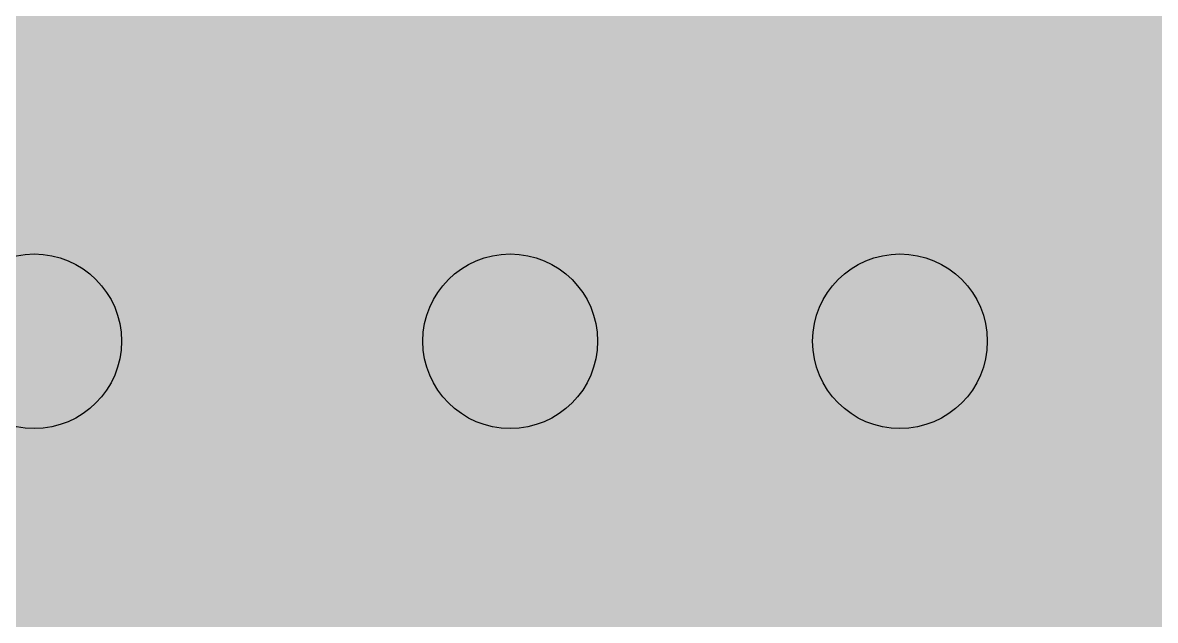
# Model space of a CAD drawing. Extents: x 0 to 1.5, y 0 to 3.74.
# Drawn here: x 0.4746 to 0.8934, y 0.7067 to 0.9278 of the extents above; entities that cross this region are included whole.
import ezdxf

# ---------------------------------------------------------------- set-up
doc = ezdxf.new("R2010")
doc.units = 0
for name, color, linetype in [('Bottom', 6, 'CONTINUOUS'), ('Bottom_Mask', 10, 'CONTINUOUS'), ('Drill_Bottom', 8, 'CONTINUOUS'), ('Drill_Top', 7, 'CONTINUOUS'), ('Edge_Bottom', 17, 'CONTINUOUS'), ('Edge_Top', 16, 'CONTINUOUS'), ('Top', 5, 'CONTINUOUS'), ('Top_Mask', 3, 'CONTINUOUS'), ('Top_Silk', 2, 'CONTINUOUS')]:
    doc.layers.add(name, color=color, linetype=linetype)

msp = doc.modelspace()

# ---------------------------------------------------------------- linework, layer by layer
at = {"layer": 'Bottom', "linetype": 'CONTINUOUS', "const_width": 0.025}
for points in [[(0.582, 0.918), (0.5123, 0.9969)], [(0.5348, 0.9417), (0.5749, 0.899)], [(0.5416, 0.9371), (0.5625, 0.9371)], [(0.5865, 0.9144), (0.582, 0.918)], [(0.5749, 0.899), (0.5865, 0.9144)], [(0.5105, 0.9105), (0.3021, 0.9111)], [(0.5495, 0.8691), (0.5105, 0.9105)], [(0.565, 0.9122), (0.5823, 0.9122)], [(0.6292, 0.9065), (0.5996, 0.8669)], [(1.2814, 0.9065), (0.6292, 0.9065)], [(0.2515, 0.8866), (0.5305, 0.8866)], [(0.6131, 0.8816), (1.3014, 0.8816)], [(0.5495, 0.7705), (0.5495, 0.8691)], [(0.5995, 0.8669), (0.6005, 0.7526)], [(0.2289, 0.8618), (0.547, 0.8618)], [(0.6021, 0.8568), (1.319, 0.8568)], [(0.222, 0.8369), (0.547, 0.8369)], [(0.6023, 0.8319), (1.319, 0.8319)], [(0.222, 0.812), (0.547, 0.812)], [(0.6025, 0.807), (1.319, 0.807)], [(0.222, 0.7872), (0.547, 0.7872)], [(0.6027, 0.7822), (1.319, 0.7822)], [(0.5497, 0.7556), (0.5495, 0.7705)], [(0.222, 0.7623), (0.547, 0.7623)], [(0.5511, 0.7519), (0.5497, 0.7556)], [(0.6029, 0.7573), (1.3083, 0.7573)], [(0.646, 0.63), (0.5511, 0.7519)], [(0.6005, 0.7526), (0.6298, 0.7175)], [(0.222, 0.7374), (0.5597, 0.7374)], [(0.6198, 0.7324), (1.2955, 0.7324)], [(0.6298, 0.7175), (1.2914, 0.7195)], [(0.2219, 0.7125), (0.5791, 0.7125)]]:
    msp.add_lwpolyline(points, dxfattribs=at)
at = {"layer": 'Bottom', "linetype": 'CONTINUOUS'}
for points, const_width in [([(0.5757, 0.918, 1), (0.5882, 0.918, 1), (0.5757, 0.918, 1)], 0.0125), ([(0.5757, 0.918, 1), (0.5882, 0.918, 1), (0.5757, 0.918, 1)], 0.0125), ([(0.5802, 0.9144, 1), (0.5927, 0.9144, 1), (0.5802, 0.9144, 1)], 0.0125), ([(0.5802, 0.9144, 1), (0.5927, 0.9144, 1), (0.5802, 0.9144, 1)], 0.0125), ([(0.5043, 0.9105, 1), (0.5168, 0.9105, 1), (0.5043, 0.9105, 1)], 0.0125), ([(0.5043, 0.9105, 1), (0.5168, 0.9105, 1), (0.5043, 0.9105, 1)], 0.0125), ([(0.623, 0.9065, 1), (0.6355, 0.9065, 1), (0.623, 0.9065, 1)], 0.0125), ([(0.623, 0.9065, 1), (0.6355, 0.9065, 1), (0.623, 0.9065, 1)], 0.0125), ([(0.5686, 0.899, 1), (0.5811, 0.899, 1), (0.5686, 0.899, 1)], 0.0125), ([(0.5686, 0.899, 1), (0.5811, 0.899, 1), (0.5686, 0.899, 1)], 0.0125), ([(0.5433, 0.8691, 1), (0.5557, 0.8691, 1), (0.5433, 0.8691, 1)], 0.0125), ([(0.5433, 0.8691, 1), (0.5557, 0.8691, 1), (0.5433, 0.8691, 1)], 0.0125), ([(0.5933, 0.8669, 1), (0.6058, 0.8669, 1), (0.5933, 0.8669, 1)], 0.0125), ([(0.5933, 0.8669, 1), (0.6058, 0.8669, 1), (0.5933, 0.8669, 1)], 0.0125), ([(0.5035, 0.81, 1), (0.4543, 0.81, 1), (0.5035, 0.81, 1)], 0.0492), ([(0.6795, 0.81, 1), (0.6303, 0.81, 1), (0.6795, 0.81, 1)], 0.0492), ([(0.8236, 0.81, 1), (0.7744, 0.81, 1), (0.8236, 0.81, 1)], 0.0492), ([(0.5433, 0.7705, 1), (0.5557, 0.7705, 1), (0.5433, 0.7705, 1)], 0.0125), ([(0.5433, 0.7705, 1), (0.5557, 0.7705, 1), (0.5433, 0.7705, 1)], 0.0125), ([(0.5435, 0.7556, 1), (0.556, 0.7556, 1), (0.5435, 0.7556, 1)], 0.0125), ([(0.5435, 0.7556, 1), (0.556, 0.7556, 1), (0.5435, 0.7556, 1)], 0.0125), ([(0.5448, 0.7519, 1), (0.5573, 0.7519, 1), (0.5448, 0.7519, 1)], 0.0125), ([(0.5448, 0.7519, 1), (0.5573, 0.7519, 1), (0.5448, 0.7519, 1)], 0.0125), ([(0.5942, 0.7526, 1), (0.6067, 0.7526, 1), (0.5942, 0.7526, 1)], 0.0125), ([(0.5942, 0.7526, 1), (0.6067, 0.7526, 1), (0.5942, 0.7526, 1)], 0.0125), ([(0.6236, 0.7175, 1), (0.6361, 0.7175, 1), (0.6236, 0.7175, 1)], 0.0125), ([(0.6236, 0.7175, 1), (0.6361, 0.7175, 1), (0.6236, 0.7175, 1)], 0.0125)]:
    msp.add_lwpolyline(points, format="xyb", dxfattribs=dict(at, const_width=const_width))
at = {"layer": 'Bottom_Mask', "linetype": 'CONTINUOUS', "const_width": 0.0532}
for points in [[(0.5055, 0.81, 1), (0.4523, 0.81, 1), (0.5055, 0.81, 1)], [(0.4523, 0.81, 1), (0.5055, 0.81, 1), (0.4523, 0.81, 1)], [(0.6815, 0.81, 1), (0.6283, 0.81, 1), (0.6815, 0.81, 1)], [(0.6283, 0.81, 1), (0.6815, 0.81, 1), (0.6283, 0.81, 1)], [(0.8256, 0.81, 1), (0.7724, 0.81, 1), (0.8256, 0.81, 1)], [(0.7724, 0.81, 1), (0.8256, 0.81, 1), (0.7724, 0.81, 1)]]:
    msp.add_lwpolyline(points, format="xyb", dxfattribs=at)
at = {"layer": 'Drill_Bottom'}
for centre in [(0.4789, 0.81), (0.6549, 0.81), (0.799, 0.81)]:
    msp.add_circle(centre, 0.0323, dxfattribs=at)
at = {"layer": 'Drill_Top'}
for centre in [(0.4789, 0.81), (0.6549, 0.81), (0.799, 0.81)]:
    msp.add_circle(centre, 0.0323, dxfattribs=at)
at = {"layer": 'Edge_Bottom', "linetype": 'CONTINUOUS', "const_width": 0.008}
for points in [[(0.4665, 0.8617), (0.4747, 0.863), (0.4831, 0.863), (0.4913, 0.8617), (0.4993, 0.8592), (0.5067, 0.8554), (0.5135, 0.8505), (0.5194, 0.8446), (0.5243, 0.8378), (0.5281, 0.8304), (0.5307, 0.8224), (0.532, 0.8142), (0.532, 0.8058)], [(0.708, 0.8058), (0.7066, 0.7976), (0.7041, 0.7896), (0.7003, 0.7822), (0.6954, 0.7754), (0.6895, 0.7695), (0.6827, 0.7646), (0.6753, 0.7608), (0.6673, 0.7583), (0.6591, 0.757), (0.6507, 0.757), (0.6425, 0.7583), (0.6345, 0.7608), (0.6271, 0.7646), (0.6203, 0.7695), (0.6144, 0.7754), (0.6095, 0.7822), (0.6057, 0.7896), (0.6032, 0.7976), (0.6019, 0.8058), (0.6019, 0.8142), (0.6032, 0.8224), (0.6057, 0.8304), (0.6095, 0.8378), (0.6144, 0.8446), (0.6203, 0.8505), (0.6271, 0.8554), (0.6345, 0.8592), (0.6425, 0.8617), (0.6507, 0.863), (0.6591, 0.863), (0.6673, 0.8617), (0.6753, 0.8592), (0.6827, 0.8554), (0.6895, 0.8505), (0.6954, 0.8446), (0.7003, 0.8378), (0.7041, 0.8304), (0.7066, 0.8224), (0.708, 0.8142), (0.708, 0.8058)], [(0.852, 0.8058), (0.8507, 0.7976), (0.8482, 0.7896), (0.8444, 0.7822), (0.8395, 0.7754), (0.8336, 0.7695), (0.8268, 0.7646), (0.8194, 0.7608), (0.8114, 0.7583), (0.8032, 0.757), (0.7948, 0.757), (0.7866, 0.7583), (0.7786, 0.7608), (0.7712, 0.7646), (0.7644, 0.7695), (0.7585, 0.7754), (0.7536, 0.7822), (0.7498, 0.7896), (0.7473, 0.7976), (0.746, 0.8058), (0.746, 0.8142), (0.7473, 0.8224), (0.7498, 0.8304), (0.7536, 0.8378), (0.7585, 0.8446), (0.7644, 0.8505), (0.7712, 0.8554), (0.7786, 0.8592), (0.7866, 0.8617), (0.7948, 0.863), (0.8032, 0.863), (0.8114, 0.8617), (0.8194, 0.8592), (0.8268, 0.8554), (0.8336, 0.8505), (0.8395, 0.8446), (0.8444, 0.8378), (0.8482, 0.8304), (0.8507, 0.8224), (0.852, 0.8142), (0.852, 0.8058)], [(0.532, 0.8058), (0.5307, 0.7976), (0.5281, 0.7896), (0.5243, 0.7822), (0.5194, 0.7754), (0.5135, 0.7695), (0.5067, 0.7646), (0.4993, 0.7608), (0.4913, 0.7583), (0.4831, 0.757), (0.4747, 0.757), (0.4665, 0.7583)]]:
    msp.add_lwpolyline(points, dxfattribs=at)
at = {"layer": 'Edge_Top', "linetype": 'CONTINUOUS', "const_width": 0.008}
for points in [[(0.4665, 0.8617), (0.4747, 0.863), (0.4831, 0.863), (0.4913, 0.8617), (0.4993, 0.8592), (0.5067, 0.8554), (0.5135, 0.8505), (0.5194, 0.8446), (0.5243, 0.8378), (0.5281, 0.8304), (0.5307, 0.8224), (0.532, 0.8142), (0.532, 0.8058)], [(0.708, 0.8058), (0.7066, 0.7976), (0.7041, 0.7896), (0.7003, 0.7822), (0.6954, 0.7754), (0.6895, 0.7695), (0.6827, 0.7646), (0.6753, 0.7608), (0.6673, 0.7583), (0.6591, 0.757), (0.6507, 0.757), (0.6425, 0.7583), (0.6345, 0.7608), (0.6271, 0.7646), (0.6203, 0.7695), (0.6144, 0.7754), (0.6095, 0.7822), (0.6057, 0.7896), (0.6032, 0.7976), (0.6019, 0.8058), (0.6019, 0.8142), (0.6032, 0.8224), (0.6057, 0.8304), (0.6095, 0.8378), (0.6144, 0.8446), (0.6203, 0.8505), (0.6271, 0.8554), (0.6345, 0.8592), (0.6425, 0.8617), (0.6507, 0.863), (0.6591, 0.863), (0.6673, 0.8617), (0.6753, 0.8592), (0.6827, 0.8554), (0.6895, 0.8505), (0.6954, 0.8446), (0.7003, 0.8378), (0.7041, 0.8304), (0.7066, 0.8224), (0.708, 0.8142), (0.708, 0.8058)], [(0.852, 0.8058), (0.8507, 0.7976), (0.8482, 0.7896), (0.8444, 0.7822), (0.8395, 0.7754), (0.8336, 0.7695), (0.8268, 0.7646), (0.8194, 0.7608), (0.8114, 0.7583), (0.8032, 0.757), (0.7948, 0.757), (0.7866, 0.7583), (0.7786, 0.7608), (0.7712, 0.7646), (0.7644, 0.7695), (0.7585, 0.7754), (0.7536, 0.7822), (0.7498, 0.7896), (0.7473, 0.7976), (0.746, 0.8058), (0.746, 0.8142), (0.7473, 0.8224), (0.7498, 0.8304), (0.7536, 0.8378), (0.7585, 0.8446), (0.7644, 0.8505), (0.7712, 0.8554), (0.7786, 0.8592), (0.7866, 0.8617), (0.7948, 0.863), (0.8032, 0.863), (0.8114, 0.8617), (0.8194, 0.8592), (0.8268, 0.8554), (0.8336, 0.8505), (0.8395, 0.8446), (0.8444, 0.8378), (0.8482, 0.8304), (0.8507, 0.8224), (0.852, 0.8142), (0.852, 0.8058)], [(0.532, 0.8058), (0.5307, 0.7976), (0.5281, 0.7896), (0.5243, 0.7822), (0.5194, 0.7754), (0.5135, 0.7695), (0.5067, 0.7646), (0.4993, 0.7608), (0.4913, 0.7583), (0.4831, 0.757), (0.4747, 0.757), (0.4665, 0.7583)]]:
    msp.add_lwpolyline(points, dxfattribs=at)
at = {"layer": 'Top', "linetype": 'CONTINUOUS', "const_width": 0.025}
for points in [[(0.043, 0.9361), (1.4515, 0.9361)], [(0.043, 0.9112), (1.4515, 0.9112)], [(0.043, 0.8863), (1.4515, 0.8863)], [(0.4555, 0.882), (0.4671, 0.8848)], [(0.4671, 0.8848), (0.4789, 0.8857)], [(0.4789, 0.8857), (0.4908, 0.8848)], [(0.4908, 0.8848), (0.5023, 0.882)], [(0.6315, 0.882), (0.6431, 0.8848)], [(0.6431, 0.8848), (0.6549, 0.8857)], [(0.6549, 0.8857), (0.6667, 0.8848)], [(0.6667, 0.8848), (0.6783, 0.882)], [(0.7756, 0.882), (0.7872, 0.8848)], [(0.7872, 0.8848), (0.799, 0.8857)], [(0.799, 0.8857), (0.8108, 0.8848)], [(0.8108, 0.8848), (0.8224, 0.882)], [(0.5023, 0.882), (0.5133, 0.8775)], [(0.6205, 0.8775), (0.6315, 0.882)], [(0.6783, 0.882), (0.6893, 0.8775)], [(0.7646, 0.8775), (0.7756, 0.882)], [(0.8224, 0.882), (0.8334, 0.8775)], [(0.5133, 0.8775), (0.5234, 0.8712)], [(0.6104, 0.8712), (0.6205, 0.8775)], [(0.6893, 0.8775), (0.6994, 0.8712)], [(0.7545, 0.8712), (0.7646, 0.8775)], [(0.8334, 0.8775), (0.8435, 0.8712)], [(0.5234, 0.8712), (0.5325, 0.8635)], [(0.6014, 0.8635), (0.6104, 0.8712)], [(0.6994, 0.8712), (0.7084, 0.8635)], [(0.7455, 0.8635), (0.7545, 0.8712)], [(0.8435, 0.8712), (0.8525, 0.8635)], [(0.5325, 0.8635), (0.5402, 0.8545)], [(0.5937, 0.8545), (0.6014, 0.8635)], [(0.7084, 0.8635), (0.7162, 0.8545)], [(0.7378, 0.8545), (0.7455, 0.8635)], [(0.8525, 0.8635), (0.8602, 0.8545)], [(0.5369, 0.8615), (0.5969, 0.8615)], [(0.7129, 0.8615), (0.741, 0.8615)], [(0.857, 0.8615), (0.9249, 0.8615)], [(0.5402, 0.8545), (0.5464, 0.8444)], [(0.5875, 0.8444), (0.5937, 0.8545)], [(0.7162, 0.8545), (0.7224, 0.8444)], [(0.7315, 0.8444), (0.7378, 0.8545)], [(0.8602, 0.8545), (0.8665, 0.8444)], [(0.5464, 0.8444), (0.5509, 0.8334)], [(0.5829, 0.8334), (0.5875, 0.8444)], [(0.7224, 0.8444), (0.7269, 0.8332)], [(0.7269, 0.8332), (0.7315, 0.8444)], [(0.8665, 0.8444), (0.871, 0.8334)], [(0.5523, 0.8366), (0.5815, 0.8366)], [(0.8724, 0.8366), (0.9098, 0.8366)], [(0.5509, 0.8334), (0.5537, 0.8218)], [(0.5801, 0.8218), (0.5829, 0.8334)], [(0.871, 0.8334), (0.8738, 0.8218)], [(0.5537, 0.8218), (0.5546, 0.81)], [(0.5792, 0.81), (0.5801, 0.8218)], [(0.8738, 0.8218), (0.8747, 0.81)], [(0.5546, 0.81), (0.5544, 0.8041)], [(0.5571, 0.8117), (0.5767, 0.8117)], [(0.5801, 0.7982), (0.5792, 0.81)], [(0.8747, 0.81), (0.8745, 0.8041)], [(0.8772, 0.8117), (0.905, 0.8117)], [(0.5544, 0.8041), (0.5525, 0.7923)], [(0.8745, 0.8041), (0.8726, 0.7923)], [(0.5829, 0.7866), (0.5801, 0.7982)], [(0.5525, 0.7923), (0.5489, 0.781)], [(0.8726, 0.7923), (0.8689, 0.781)], [(0.5535, 0.7869), (0.5803, 0.7869)], [(0.5875, 0.7756), (0.5829, 0.7866)], [(0.7269, 0.7866), (0.7224, 0.7756)], [(0.7291, 0.781), (0.7269, 0.7866)], [(0.8736, 0.7869), (0.9086, 0.7869)], [(0.5489, 0.781), (0.5435, 0.7704)], [(0.7345, 0.7704), (0.7291, 0.781)], [(0.8689, 0.781), (0.8635, 0.7704)], [(0.5937, 0.7655), (0.5875, 0.7756)], [(0.7224, 0.7756), (0.7162, 0.7655)], [(0.5435, 0.7704), (0.5365, 0.7608)], [(0.7414, 0.7608), (0.7345, 0.7704)], [(0.8635, 0.7704), (0.8566, 0.7608)], [(0.6014, 0.7565), (0.5937, 0.7655)], [(0.7162, 0.7655), (0.7084, 0.7565)], [(0.5365, 0.7608), (0.5281, 0.7524)], [(0.54, 0.762), (0.5939, 0.762)], [(0.716, 0.762), (0.738, 0.762)], [(0.7498, 0.7524), (0.7414, 0.7608)], [(0.8566, 0.7608), (0.8482, 0.7524)], [(0.86, 0.762), (0.9219, 0.762)], [(0.6104, 0.7488), (0.6014, 0.7565)], [(0.7084, 0.7565), (0.6994, 0.7488)], [(0.5281, 0.7524), (0.5185, 0.7455)], [(0.7594, 0.7455), (0.7498, 0.7524)], [(0.8482, 0.7524), (0.8386, 0.7455)], [(0.6205, 0.7425), (0.6104, 0.7488)], [(0.6994, 0.7488), (0.6893, 0.7425)], [(0.5185, 0.7455), (0.5079, 0.7401)], [(0.6315, 0.738), (0.6205, 0.7425)], [(0.6893, 0.7425), (0.6783, 0.738)], [(0.77, 0.7401), (0.7594, 0.7455)], [(0.8386, 0.7455), (0.828, 0.7401)], [(0.5079, 0.7401), (0.4966, 0.7364)], [(0.6431, 0.7352), (0.6315, 0.738)], [(0.6783, 0.738), (0.6667, 0.7352)], [(0.7813, 0.7364), (0.77, 0.7401)], [(0.828, 0.7401), (0.8167, 0.7364)], [(0.473, 0.7345), (0.4612, 0.7364)], [(0.4849, 0.7345), (0.473, 0.7345)], [(0.4966, 0.7364), (0.4849, 0.7345)], [(0.5019, 0.7371), (0.6319, 0.7371)], [(0.6549, 0.7343), (0.6431, 0.7352)], [(0.6667, 0.7352), (0.6549, 0.7343)], [(0.6779, 0.7371), (0.776, 0.7371)], [(0.7931, 0.7345), (0.7813, 0.7364)], [(0.8049, 0.7345), (0.7931, 0.7345)], [(0.8167, 0.7364), (0.8049, 0.7345)], [(0.822, 0.7371), (0.9583, 0.7371)], [(0.0428, 0.7122), (1.4514, 0.7122)]]:
    msp.add_lwpolyline(points, dxfattribs=at)
at = {"layer": 'Top', "linetype": 'CONTINUOUS'}
for points, const_width in [([(0.4608, 0.8848, 1), (0.4733, 0.8848, 1), (0.4608, 0.8848, 1)], 0.0125), ([(0.4608, 0.8848, 1), (0.4733, 0.8848, 1), (0.4608, 0.8848, 1)], 0.0125), ([(0.4727, 0.8857, 1), (0.4852, 0.8857, 1), (0.4727, 0.8857, 1)], 0.0125), ([(0.4727, 0.8857, 1), (0.4852, 0.8857, 1), (0.4727, 0.8857, 1)], 0.0125), ([(0.4845, 0.8848, 1), (0.497, 0.8848, 1), (0.4845, 0.8848, 1)], 0.0125), ([(0.4845, 0.8848, 1), (0.497, 0.8848, 1), (0.4845, 0.8848, 1)], 0.0125), ([(0.6368, 0.8848, 1), (0.6493, 0.8848, 1), (0.6368, 0.8848, 1)], 0.0125), ([(0.6368, 0.8848, 1), (0.6493, 0.8848, 1), (0.6368, 0.8848, 1)], 0.0125), ([(0.6487, 0.8857, 1), (0.6612, 0.8857, 1), (0.6487, 0.8857, 1)], 0.0125), ([(0.6487, 0.8857, 1), (0.6612, 0.8857, 1), (0.6487, 0.8857, 1)], 0.0125), ([(0.6605, 0.8848, 1), (0.673, 0.8848, 1), (0.6605, 0.8848, 1)], 0.0125), ([(0.6605, 0.8848, 1), (0.673, 0.8848, 1), (0.6605, 0.8848, 1)], 0.0125), ([(0.7809, 0.8848, 1), (0.7934, 0.8848, 1), (0.7809, 0.8848, 1)], 0.0125), ([(0.7809, 0.8848, 1), (0.7934, 0.8848, 1), (0.7809, 0.8848, 1)], 0.0125), ([(0.7927, 0.8857, 1), (0.8053, 0.8857, 1), (0.7927, 0.8857, 1)], 0.0125), ([(0.7927, 0.8857, 1), (0.8053, 0.8857, 1), (0.7927, 0.8857, 1)], 0.0125), ([(0.8046, 0.8848, 1), (0.8171, 0.8848, 1), (0.8046, 0.8848, 1)], 0.0125), ([(0.8046, 0.8848, 1), (0.8171, 0.8848, 1), (0.8046, 0.8848, 1)], 0.0125), ([(0.4961, 0.882, 1), (0.5086, 0.882, 1), (0.4961, 0.882, 1)], 0.0125), ([(0.4961, 0.882, 1), (0.5086, 0.882, 1), (0.4961, 0.882, 1)], 0.0125), ([(0.6253, 0.882, 1), (0.6378, 0.882, 1), (0.6253, 0.882, 1)], 0.0125), ([(0.6253, 0.882, 1), (0.6378, 0.882, 1), (0.6253, 0.882, 1)], 0.0125), ([(0.672, 0.882, 1), (0.6845, 0.882, 1), (0.672, 0.882, 1)], 0.0125), ([(0.672, 0.882, 1), (0.6845, 0.882, 1), (0.672, 0.882, 1)], 0.0125), ([(0.7694, 0.882, 1), (0.7819, 0.882, 1), (0.7694, 0.882, 1)], 0.0125), ([(0.7694, 0.882, 1), (0.7819, 0.882, 1), (0.7694, 0.882, 1)], 0.0125), ([(0.8161, 0.882, 1), (0.8286, 0.882, 1), (0.8161, 0.882, 1)], 0.0125), ([(0.8161, 0.882, 1), (0.8286, 0.882, 1), (0.8161, 0.882, 1)], 0.0125), ([(0.507, 0.8775, 1), (0.5195, 0.8775, 1), (0.507, 0.8775, 1)], 0.0125), ([(0.507, 0.8775, 1), (0.5195, 0.8775, 1), (0.507, 0.8775, 1)], 0.0125), ([(0.6143, 0.8775, 1), (0.6268, 0.8775, 1), (0.6143, 0.8775, 1)], 0.0125), ([(0.6143, 0.8775, 1), (0.6268, 0.8775, 1), (0.6143, 0.8775, 1)], 0.0125), ([(0.683, 0.8775, 1), (0.6955, 0.8775, 1), (0.683, 0.8775, 1)], 0.0125), ([(0.683, 0.8775, 1), (0.6955, 0.8775, 1), (0.683, 0.8775, 1)], 0.0125), ([(0.7584, 0.8775, 1), (0.7709, 0.8775, 1), (0.7584, 0.8775, 1)], 0.0125), ([(0.7584, 0.8775, 1), (0.7709, 0.8775, 1), (0.7584, 0.8775, 1)], 0.0125), ([(0.8271, 0.8775, 1), (0.8396, 0.8775, 1), (0.8271, 0.8775, 1)], 0.0125), ([(0.8271, 0.8775, 1), (0.8396, 0.8775, 1), (0.8271, 0.8775, 1)], 0.0125), ([(0.5172, 0.8712, 1), (0.5297, 0.8712, 1), (0.5172, 0.8712, 1)], 0.0125), ([(0.5172, 0.8712, 1), (0.5297, 0.8712, 1), (0.5172, 0.8712, 1)], 0.0125), ([(0.6042, 0.8712, 1), (0.6167, 0.8712, 1), (0.6042, 0.8712, 1)], 0.0125), ([(0.6042, 0.8712, 1), (0.6167, 0.8712, 1), (0.6042, 0.8712, 1)], 0.0125), ([(0.6932, 0.8712, 1), (0.7057, 0.8712, 1), (0.6932, 0.8712, 1)], 0.0125), ([(0.6932, 0.8712, 1), (0.7057, 0.8712, 1), (0.6932, 0.8712, 1)], 0.0125), ([(0.7483, 0.8712, 1), (0.7608, 0.8712, 1), (0.7483, 0.8712, 1)], 0.0125), ([(0.7483, 0.8712, 1), (0.7608, 0.8712, 1), (0.7483, 0.8712, 1)], 0.0125), ([(0.8372, 0.8712, 1), (0.8497, 0.8712, 1), (0.8372, 0.8712, 1)], 0.0125), ([(0.8372, 0.8712, 1), (0.8497, 0.8712, 1), (0.8372, 0.8712, 1)], 0.0125), ([(0.5262, 0.8635, 1), (0.5387, 0.8635, 1), (0.5262, 0.8635, 1)], 0.0125), ([(0.5262, 0.8635, 1), (0.5387, 0.8635, 1), (0.5262, 0.8635, 1)], 0.0125), ([(0.5951, 0.8635, 1), (0.6076, 0.8635, 1), (0.5951, 0.8635, 1)], 0.0125), ([(0.5951, 0.8635, 1), (0.6076, 0.8635, 1), (0.5951, 0.8635, 1)], 0.0125), ([(0.7022, 0.8635, 1), (0.7147, 0.8635, 1), (0.7022, 0.8635, 1)], 0.0125), ([(0.7022, 0.8635, 1), (0.7147, 0.8635, 1), (0.7022, 0.8635, 1)], 0.0125), ([(0.7392, 0.8635, 1), (0.7517, 0.8635, 1), (0.7392, 0.8635, 1)], 0.0125), ([(0.7392, 0.8635, 1), (0.7517, 0.8635, 1), (0.7392, 0.8635, 1)], 0.0125), ([(0.8463, 0.8635, 1), (0.8588, 0.8635, 1), (0.8463, 0.8635, 1)], 0.0125), ([(0.8463, 0.8635, 1), (0.8588, 0.8635, 1), (0.8463, 0.8635, 1)], 0.0125), ([(0.5339, 0.8545, 1), (0.5464, 0.8545, 1), (0.5339, 0.8545, 1)], 0.0125), ([(0.5339, 0.8545, 1), (0.5464, 0.8545, 1), (0.5339, 0.8545, 1)], 0.0125), ([(0.5874, 0.8545, 1), (0.5999, 0.8545, 1), (0.5874, 0.8545, 1)], 0.0125), ([(0.5874, 0.8545, 1), (0.5999, 0.8545, 1), (0.5874, 0.8545, 1)], 0.0125), ([(0.7099, 0.8545, 1), (0.7224, 0.8545, 1), (0.7099, 0.8545, 1)], 0.0125), ([(0.7099, 0.8545, 1), (0.7224, 0.8545, 1), (0.7099, 0.8545, 1)], 0.0125), ([(0.7315, 0.8545, 1), (0.744, 0.8545, 1), (0.7315, 0.8545, 1)], 0.0125), ([(0.7315, 0.8545, 1), (0.744, 0.8545, 1), (0.7315, 0.8545, 1)], 0.0125), ([(0.854, 0.8545, 1), (0.8665, 0.8545, 1), (0.854, 0.8545, 1)], 0.0125), ([(0.854, 0.8545, 1), (0.8665, 0.8545, 1), (0.854, 0.8545, 1)], 0.0125), ([(0.5035, 0.81, 1), (0.4543, 0.81, 1), (0.5035, 0.81, 1)], 0.0492), ([(0.6795, 0.81, 1), (0.6303, 0.81, 1), (0.6795, 0.81, 1)], 0.0492), ([(0.8236, 0.81, 1), (0.7744, 0.81, 1), (0.8236, 0.81, 1)], 0.0492), ([(0.5401, 0.8444, 1), (0.5526, 0.8444, 1), (0.5401, 0.8444, 1)], 0.0125), ([(0.5401, 0.8444, 1), (0.5526, 0.8444, 1), (0.5401, 0.8444, 1)], 0.0125), ([(0.5812, 0.8444, 1), (0.5937, 0.8444, 1), (0.5812, 0.8444, 1)], 0.0125), ([(0.5812, 0.8444, 1), (0.5937, 0.8444, 1), (0.5812, 0.8444, 1)], 0.0125), ([(0.7161, 0.8444, 1), (0.7286, 0.8444, 1), (0.7161, 0.8444, 1)], 0.0125), ([(0.7161, 0.8444, 1), (0.7286, 0.8444, 1), (0.7161, 0.8444, 1)], 0.0125), ([(0.7253, 0.8444, 1), (0.7378, 0.8444, 1), (0.7253, 0.8444, 1)], 0.0125), ([(0.7253, 0.8444, 1), (0.7378, 0.8444, 1), (0.7253, 0.8444, 1)], 0.0125), ([(0.8602, 0.8444, 1), (0.8727, 0.8444, 1), (0.8602, 0.8444, 1)], 0.0125), ([(0.8602, 0.8444, 1), (0.8727, 0.8444, 1), (0.8602, 0.8444, 1)], 0.0125), ([(0.5447, 0.8334, 1), (0.5572, 0.8334, 1), (0.5447, 0.8334, 1)], 0.0125), ([(0.5447, 0.8334, 1), (0.5572, 0.8334, 1), (0.5447, 0.8334, 1)], 0.0125), ([(0.5767, 0.8334, 1), (0.5892, 0.8334, 1), (0.5767, 0.8334, 1)], 0.0125), ([(0.5767, 0.8334, 1), (0.5892, 0.8334, 1), (0.5767, 0.8334, 1)], 0.0125), ([(0.7207, 0.8332, 1), (0.7332, 0.8332, 1), (0.7207, 0.8332, 1)], 0.0125), ([(0.7207, 0.8332, 1), (0.7332, 0.8332, 1), (0.7207, 0.8332, 1)], 0.0125), ([(0.8647, 0.8334, 1), (0.8772, 0.8334, 1), (0.8647, 0.8334, 1)], 0.0125), ([(0.8647, 0.8334, 1), (0.8772, 0.8334, 1), (0.8647, 0.8334, 1)], 0.0125), ([(0.5474, 0.8218, 1), (0.5599, 0.8218, 1), (0.5474, 0.8218, 1)], 0.0125), ([(0.5474, 0.8218, 1), (0.5599, 0.8218, 1), (0.5474, 0.8218, 1)], 0.0125), ([(0.5739, 0.8218, 1), (0.5864, 0.8218, 1), (0.5739, 0.8218, 1)], 0.0125), ([(0.5739, 0.8218, 1), (0.5864, 0.8218, 1), (0.5739, 0.8218, 1)], 0.0125), ([(0.8675, 0.8218, 1), (0.88, 0.8218, 1), (0.8675, 0.8218, 1)], 0.0125), ([(0.8675, 0.8218, 1), (0.88, 0.8218, 1), (0.8675, 0.8218, 1)], 0.0125), ([(0.5484, 0.81, 1), (0.5609, 0.81, 1), (0.5484, 0.81, 1)], 0.0125), ([(0.5484, 0.81, 1), (0.5609, 0.81, 1), (0.5484, 0.81, 1)], 0.0125), ([(0.573, 0.81, 1), (0.5855, 0.81, 1), (0.573, 0.81, 1)], 0.0125), ([(0.573, 0.81, 1), (0.5855, 0.81, 1), (0.573, 0.81, 1)], 0.0125), ([(0.8685, 0.81, 1), (0.881, 0.81, 1), (0.8685, 0.81, 1)], 0.0125), ([(0.8685, 0.81, 1), (0.881, 0.81, 1), (0.8685, 0.81, 1)], 0.0125), ([(0.5481, 0.8041, 1), (0.5606, 0.8041, 1), (0.5481, 0.8041, 1)], 0.0125), ([(0.5481, 0.8041, 1), (0.5606, 0.8041, 1), (0.5481, 0.8041, 1)], 0.0125), ([(0.8682, 0.8041, 1), (0.8807, 0.8041, 1), (0.8682, 0.8041, 1)], 0.0125), ([(0.8682, 0.8041, 1), (0.8807, 0.8041, 1), (0.8682, 0.8041, 1)], 0.0125), ([(0.5739, 0.7982, 1), (0.5864, 0.7982, 1), (0.5739, 0.7982, 1)], 0.0125), ([(0.5739, 0.7982, 1), (0.5864, 0.7982, 1), (0.5739, 0.7982, 1)], 0.0125), ([(0.5463, 0.7923, 1), (0.5588, 0.7923, 1), (0.5463, 0.7923, 1)], 0.0125), ([(0.5463, 0.7923, 1), (0.5588, 0.7923, 1), (0.5463, 0.7923, 1)], 0.0125), ([(0.8664, 0.7923, 1), (0.8789, 0.7923, 1), (0.8664, 0.7923, 1)], 0.0125), ([(0.8664, 0.7923, 1), (0.8789, 0.7923, 1), (0.8664, 0.7923, 1)], 0.0125), ([(0.5767, 0.7866, 1), (0.5892, 0.7866, 1), (0.5767, 0.7866, 1)], 0.0125), ([(0.5767, 0.7866, 1), (0.5892, 0.7866, 1), (0.5767, 0.7866, 1)], 0.0125), ([(0.7207, 0.7866, 1), (0.7332, 0.7866, 1), (0.7207, 0.7866, 1)], 0.0125), ([(0.7207, 0.7866, 1), (0.7332, 0.7866, 1), (0.7207, 0.7866, 1)], 0.0125), ([(0.5426, 0.781, 1), (0.5551, 0.781, 1), (0.5426, 0.781, 1)], 0.0125), ([(0.5426, 0.781, 1), (0.5551, 0.781, 1), (0.5426, 0.781, 1)], 0.0125), ([(0.7228, 0.781, 1), (0.7353, 0.781, 1), (0.7228, 0.781, 1)], 0.0125), ([(0.7228, 0.781, 1), (0.7353, 0.781, 1), (0.7228, 0.781, 1)], 0.0125), ([(0.8627, 0.781, 1), (0.8752, 0.781, 1), (0.8627, 0.781, 1)], 0.0125), ([(0.8627, 0.781, 1), (0.8752, 0.781, 1), (0.8627, 0.781, 1)], 0.0125), ([(0.5812, 0.7756, 1), (0.5937, 0.7756, 1), (0.5812, 0.7756, 1)], 0.0125), ([(0.5812, 0.7756, 1), (0.5937, 0.7756, 1), (0.5812, 0.7756, 1)], 0.0125), ([(0.7161, 0.7756, 1), (0.7286, 0.7756, 1), (0.7161, 0.7756, 1)], 0.0125), ([(0.7161, 0.7756, 1), (0.7286, 0.7756, 1), (0.7161, 0.7756, 1)], 0.0125), ([(0.5372, 0.7704, 1), (0.5497, 0.7704, 1), (0.5372, 0.7704, 1)], 0.0125), ([(0.5372, 0.7704, 1), (0.5497, 0.7704, 1), (0.5372, 0.7704, 1)], 0.0125), ([(0.7282, 0.7704, 1), (0.7407, 0.7704, 1), (0.7282, 0.7704, 1)], 0.0125), ([(0.7282, 0.7704, 1), (0.7407, 0.7704, 1), (0.7282, 0.7704, 1)], 0.0125), ([(0.8573, 0.7704, 1), (0.8698, 0.7704, 1), (0.8573, 0.7704, 1)], 0.0125), ([(0.8573, 0.7704, 1), (0.8698, 0.7704, 1), (0.8573, 0.7704, 1)], 0.0125), ([(0.5874, 0.7655, 1), (0.5999, 0.7655, 1), (0.5874, 0.7655, 1)], 0.0125), ([(0.5874, 0.7655, 1), (0.5999, 0.7655, 1), (0.5874, 0.7655, 1)], 0.0125), ([(0.7099, 0.7655, 1), (0.7224, 0.7655, 1), (0.7099, 0.7655, 1)], 0.0125), ([(0.7099, 0.7655, 1), (0.7224, 0.7655, 1), (0.7099, 0.7655, 1)], 0.0125), ([(0.5302, 0.7608, 1), (0.5427, 0.7608, 1), (0.5302, 0.7608, 1)], 0.0125), ([(0.5302, 0.7608, 1), (0.5427, 0.7608, 1), (0.5302, 0.7608, 1)], 0.0125), ([(0.7352, 0.7608, 1), (0.7477, 0.7608, 1), (0.7352, 0.7608, 1)], 0.0125), ([(0.7352, 0.7608, 1), (0.7477, 0.7608, 1), (0.7352, 0.7608, 1)], 0.0125), ([(0.8503, 0.7608, 1), (0.8628, 0.7608, 1), (0.8503, 0.7608, 1)], 0.0125), ([(0.8503, 0.7608, 1), (0.8628, 0.7608, 1), (0.8503, 0.7608, 1)], 0.0125), ([(0.5951, 0.7565, 1), (0.6076, 0.7565, 1), (0.5951, 0.7565, 1)], 0.0125), ([(0.5951, 0.7565, 1), (0.6076, 0.7565, 1), (0.5951, 0.7565, 1)], 0.0125), ([(0.7022, 0.7565, 1), (0.7147, 0.7565, 1), (0.7022, 0.7565, 1)], 0.0125), ([(0.7022, 0.7565, 1), (0.7147, 0.7565, 1), (0.7022, 0.7565, 1)], 0.0125), ([(0.5218, 0.7524, 1), (0.5343, 0.7524, 1), (0.5218, 0.7524, 1)], 0.0125), ([(0.5218, 0.7524, 1), (0.5343, 0.7524, 1), (0.5218, 0.7524, 1)], 0.0125), ([(0.7436, 0.7524, 1), (0.7561, 0.7524, 1), (0.7436, 0.7524, 1)], 0.0125), ([(0.7436, 0.7524, 1), (0.7561, 0.7524, 1), (0.7436, 0.7524, 1)], 0.0125), ([(0.8419, 0.7524, 1), (0.8544, 0.7524, 1), (0.8419, 0.7524, 1)], 0.0125), ([(0.8419, 0.7524, 1), (0.8544, 0.7524, 1), (0.8419, 0.7524, 1)], 0.0125), ([(0.6042, 0.7488, 1), (0.6167, 0.7488, 1), (0.6042, 0.7488, 1)], 0.0125), ([(0.6042, 0.7488, 1), (0.6167, 0.7488, 1), (0.6042, 0.7488, 1)], 0.0125), ([(0.6932, 0.7488, 1), (0.7057, 0.7488, 1), (0.6932, 0.7488, 1)], 0.0125), ([(0.6932, 0.7488, 1), (0.7057, 0.7488, 1), (0.6932, 0.7488, 1)], 0.0125), ([(0.5122, 0.7455, 1), (0.5247, 0.7455, 1), (0.5122, 0.7455, 1)], 0.0125), ([(0.5122, 0.7455, 1), (0.5247, 0.7455, 1), (0.5122, 0.7455, 1)], 0.0125), ([(0.6143, 0.7425, 1), (0.6268, 0.7425, 1), (0.6143, 0.7425, 1)], 0.0125), ([(0.6143, 0.7425, 1), (0.6268, 0.7425, 1), (0.6143, 0.7425, 1)], 0.0125), ([(0.683, 0.7425, 1), (0.6955, 0.7425, 1), (0.683, 0.7425, 1)], 0.0125), ([(0.683, 0.7425, 1), (0.6955, 0.7425, 1), (0.683, 0.7425, 1)], 0.0125), ([(0.7532, 0.7455, 1), (0.7657, 0.7455, 1), (0.7532, 0.7455, 1)], 0.0125), ([(0.7532, 0.7455, 1), (0.7657, 0.7455, 1), (0.7532, 0.7455, 1)], 0.0125), ([(0.8323, 0.7455, 1), (0.8448, 0.7455, 1), (0.8323, 0.7455, 1)], 0.0125), ([(0.8323, 0.7455, 1), (0.8448, 0.7455, 1), (0.8323, 0.7455, 1)], 0.0125), ([(0.5016, 0.7401, 1), (0.5141, 0.7401, 1), (0.5016, 0.7401, 1)], 0.0125), ([(0.5016, 0.7401, 1), (0.5141, 0.7401, 1), (0.5016, 0.7401, 1)], 0.0125), ([(0.6253, 0.738, 1), (0.6378, 0.738, 1), (0.6253, 0.738, 1)], 0.0125), ([(0.6253, 0.738, 1), (0.6378, 0.738, 1), (0.6253, 0.738, 1)], 0.0125), ([(0.672, 0.738, 1), (0.6845, 0.738, 1), (0.672, 0.738, 1)], 0.0125), ([(0.672, 0.738, 1), (0.6845, 0.738, 1), (0.672, 0.738, 1)], 0.0125), ([(0.7638, 0.7401, 1), (0.7763, 0.7401, 1), (0.7638, 0.7401, 1)], 0.0125), ([(0.7638, 0.7401, 1), (0.7763, 0.7401, 1), (0.7638, 0.7401, 1)], 0.0125), ([(0.8217, 0.7401, 1), (0.8342, 0.7401, 1), (0.8217, 0.7401, 1)], 0.0125), ([(0.8217, 0.7401, 1), (0.8342, 0.7401, 1), (0.8217, 0.7401, 1)], 0.0125), ([(0.4667, 0.7345, 1), (0.4792, 0.7345, 1), (0.4667, 0.7345, 1)], 0.0125), ([(0.4667, 0.7345, 1), (0.4792, 0.7345, 1), (0.4667, 0.7345, 1)], 0.0125), ([(0.4786, 0.7345, 1), (0.4911, 0.7345, 1), (0.4786, 0.7345, 1)], 0.0125), ([(0.4786, 0.7345, 1), (0.4911, 0.7345, 1), (0.4786, 0.7345, 1)], 0.0125), ([(0.4903, 0.7364, 1), (0.5028, 0.7364, 1), (0.4903, 0.7364, 1)], 0.0125), ([(0.4903, 0.7364, 1), (0.5028, 0.7364, 1), (0.4903, 0.7364, 1)], 0.0125), ([(0.6368, 0.7352, 1), (0.6493, 0.7352, 1), (0.6368, 0.7352, 1)], 0.0125), ([(0.6368, 0.7352, 1), (0.6493, 0.7352, 1), (0.6368, 0.7352, 1)], 0.0125), ([(0.6487, 0.7343, 1), (0.6612, 0.7343, 1), (0.6487, 0.7343, 1)], 0.0125), ([(0.6487, 0.7343, 1), (0.6612, 0.7343, 1), (0.6487, 0.7343, 1)], 0.0125), ([(0.6605, 0.7352, 1), (0.673, 0.7352, 1), (0.6605, 0.7352, 1)], 0.0125), ([(0.6605, 0.7352, 1), (0.673, 0.7352, 1), (0.6605, 0.7352, 1)], 0.0125), ([(0.7751, 0.7364, 1), (0.7876, 0.7364, 1), (0.7751, 0.7364, 1)], 0.0125), ([(0.7751, 0.7364, 1), (0.7876, 0.7364, 1), (0.7751, 0.7364, 1)], 0.0125), ([(0.7868, 0.7345, 1), (0.7993, 0.7345, 1), (0.7868, 0.7345, 1)], 0.0125), ([(0.7868, 0.7345, 1), (0.7993, 0.7345, 1), (0.7868, 0.7345, 1)], 0.0125), ([(0.7987, 0.7345, 1), (0.8112, 0.7345, 1), (0.7987, 0.7345, 1)], 0.0125), ([(0.7987, 0.7345, 1), (0.8112, 0.7345, 1), (0.7987, 0.7345, 1)], 0.0125), ([(0.8104, 0.7364, 1), (0.8229, 0.7364, 1), (0.8104, 0.7364, 1)], 0.0125), ([(0.8104, 0.7364, 1), (0.8229, 0.7364, 1), (0.8104, 0.7364, 1)], 0.0125)]:
    msp.add_lwpolyline(points, format="xyb", dxfattribs=dict(at, const_width=const_width))
at = {"layer": 'Top_Mask', "linetype": 'CONTINUOUS', "const_width": 0.0532}
for points in [[(0.5055, 0.81, 1), (0.4523, 0.81, 1), (0.5055, 0.81, 1)], [(0.4523, 0.81, 1), (0.5055, 0.81, 1), (0.4523, 0.81, 1)], [(0.6815, 0.81, 1), (0.6283, 0.81, 1), (0.6815, 0.81, 1)], [(0.6283, 0.81, 1), (0.6815, 0.81, 1), (0.6283, 0.81, 1)], [(0.8256, 0.81, 1), (0.7724, 0.81, 1), (0.8256, 0.81, 1)], [(0.7724, 0.81, 1), (0.8256, 0.81, 1), (0.7724, 0.81, 1)]]:
    msp.add_lwpolyline(points, format="xyb", dxfattribs=at)
at = {"layer": 'Top_Silk', "linetype": 'CONTINUOUS'}
for points, const_width in [([(0.874, 0.885), (0.249, 0.885)], 0.01), ([(0.874, 0.735), (0.874, 0.885)], 0.01), ([(0.574, 0.76), (0.574, 0.86)], 0.01), ([(0.5755, 0.6608), (0.5755, 0.7211), (0.5526, 0.6608), (0.5296, 0.7211), (0.5296, 0.6608)], 0.0093), ([(0.249, 0.735), (0.874, 0.735)], 0.01)]:
    msp.add_lwpolyline(points, dxfattribs=dict(at, const_width=const_width))
at = {"layer": 'Top_Silk', "linetype": 'CONTINUOUS', "const_width": 0.005}
for points in [[(0.8715, 0.885, 1), (0.8765, 0.885, 1), (0.8715, 0.885, 1)], [(0.8715, 0.885, 1), (0.8765, 0.885, 1), (0.8715, 0.885, 1)], [(0.5715, 0.86, 1), (0.5765, 0.86, 1), (0.5715, 0.86, 1)], [(0.5715, 0.76, 1), (0.5765, 0.76, 1), (0.5715, 0.76, 1)], [(0.8715, 0.735, 1), (0.8765, 0.735, 1), (0.8715, 0.735, 1)], [(0.8715, 0.735, 1), (0.8765, 0.735, 1), (0.8715, 0.735, 1)]]:
    msp.add_lwpolyline(points, format="xyb", dxfattribs=at)

doc.saveas('drawing.dxf')
